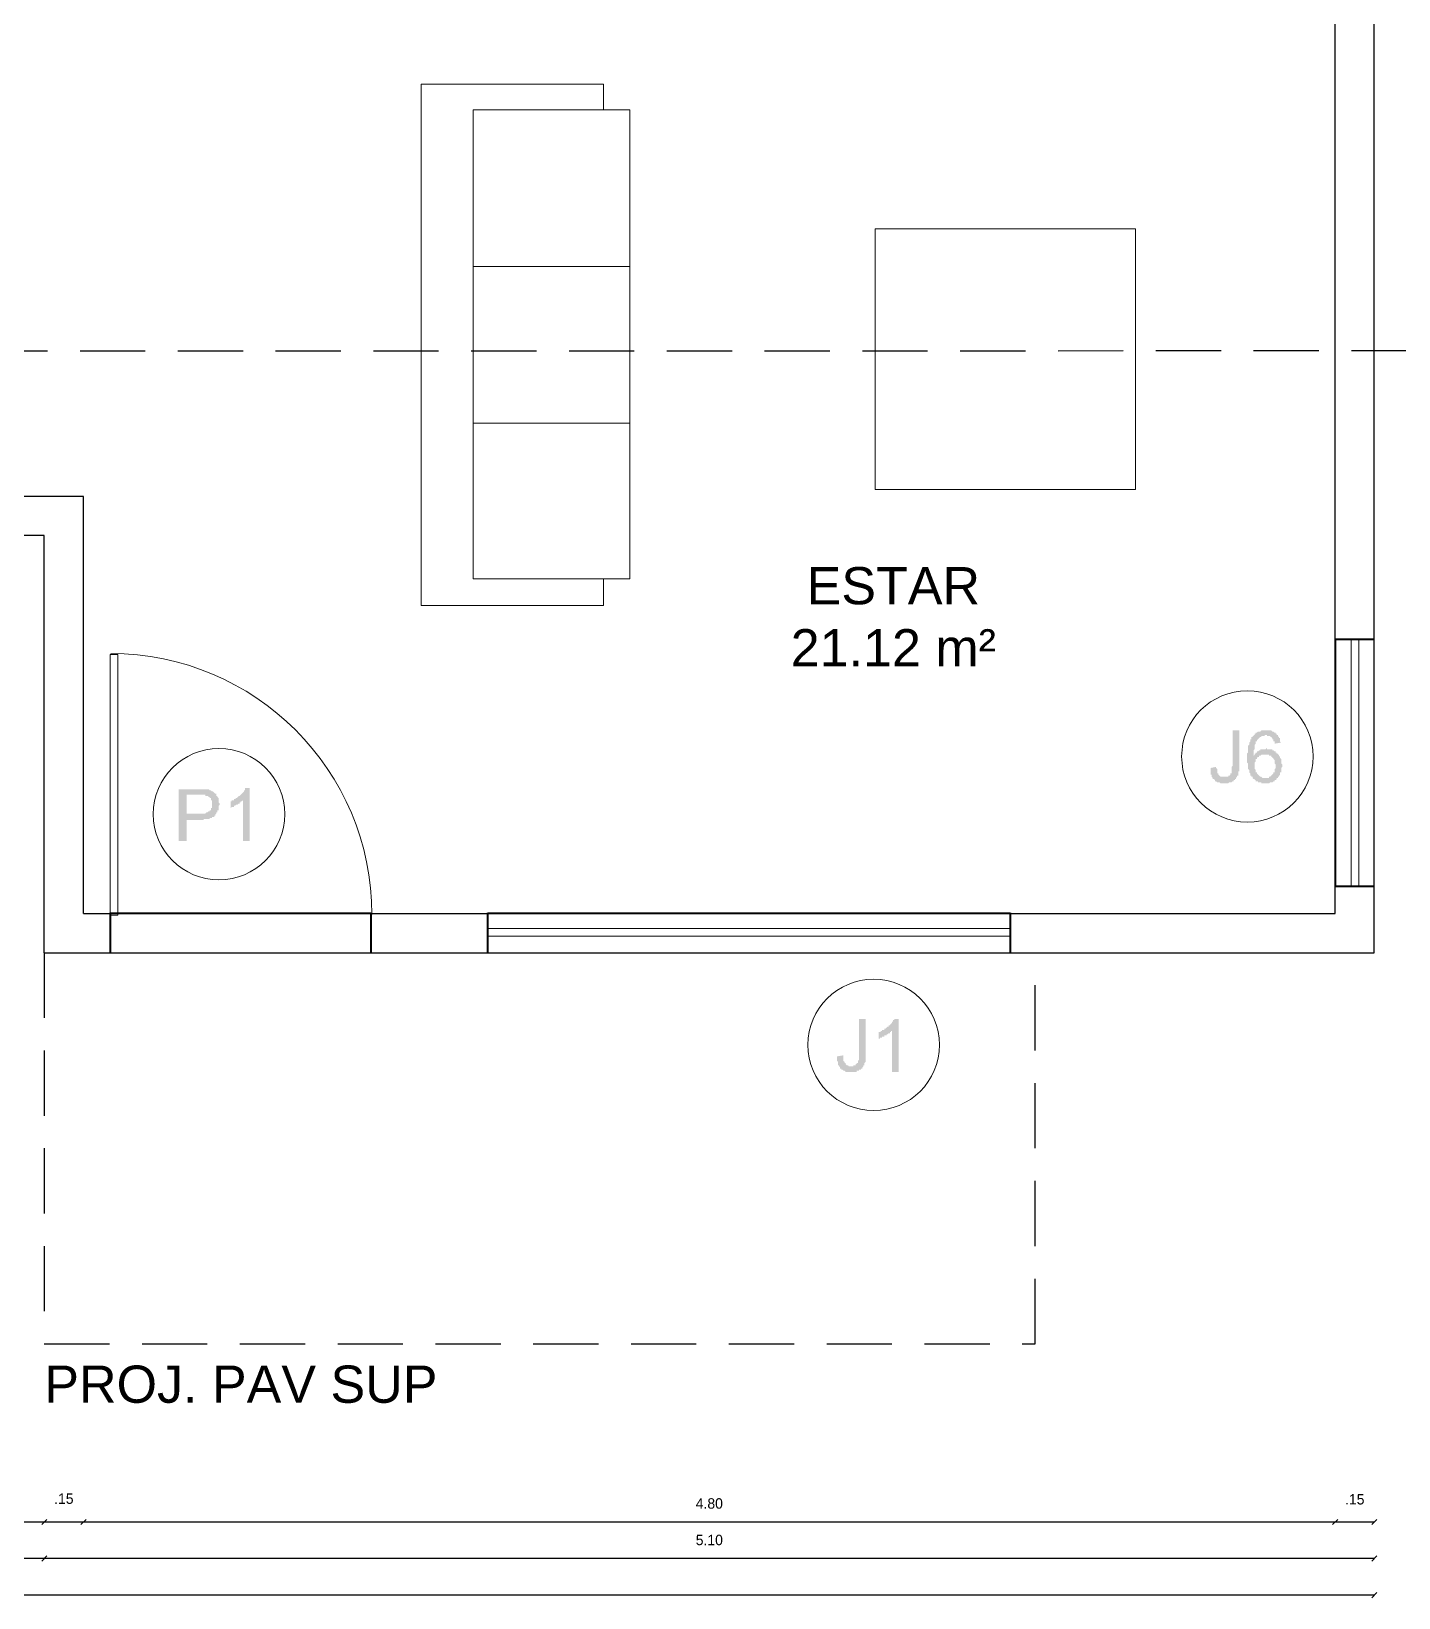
# Model space of a CAD drawing. Header units: metres. Extents: x 6 to 145, y 4 to 18.
# Drawn here: x 15.64 to 20.88, y 5.33 to 11.33 of the extents above; entities that cross this region are included whole.
import ezdxf

# ---------------------------------------------------------------- set-up
doc = ezdxf.new("R2010")
doc.units = ezdxf.units.M
doc.linetypes.add('DASHED2', pattern=[0.375, 0.25, -0.125])
doc.layers.get('0').update_dxf_attribs({"linetype": 'DASHED2'})
for name, color, linetype in [('01', 7, 'Continuous'), ('18-Textos', 7, 'Continuous'), ('ARQ - Cotas', 9, 'Continuous'), ('COTA', 5, 'Continuous'), ('G', 7, 'Continuous')]:
    doc.layers.add(name, color=color, linetype=linetype)
doc.styles.add('ISA', font='stylu.ttf')
doc.styles.get("Standard").update_dxf_attribs({"font": 'arial.ttf'})
doc.dimstyles.new('ANAPAULA25', dxfattribs={"dimscale": 0, "dimtxt": 0.04, "dimasz": 0.02, "dimexe": 0.1, "dimexo": 0.4, "dimgap": 0.05, "dimtad": 1, "dimzin": 4, "dimdsep": 46, "dimtxsty": 'ISA', "dimblk": 'OBLIQUE', "dimcen": 0.03, "dimse1": 1, "dimse2": 1, "dimclrd": 256, "dimclrt": 256, "dimadec": 0, "dimazin": 0, "dimtfac": 1, "dimtmove": 2, "dimatfit": 3, "dimldrblk": 'OPEN30', "dimfxl": 0.1, "dimtolj": 1, "dimtzin": 0, "dimlwd": -1, "dimarcsym": 0})

# ---------------------------------------------------------------- blocks, each defined once
blk = doc.blocks.new('_Oblique')
at = {"color": 0, "linetype": 'ByBlock', "lineweight": -2}
blk.add_line((-0.5, -0.5), (0.5, 0.5), dxfattribs=at)
blk = doc.blocks.new('*D131')
at = {"layer": 'COTA', "ltscale": 1000, "transparency": 16777216}
blk.add_line((21.2529, 7.8017), (21.2529, 7.9517), dxfattribs=at)
at = {"layer": 'Defpoints', "color": 0, "ltscale": 1000, "transparency": 16777216}
for p in [(19.7732, 7.9517), (21.2529, 7.9517), (19.7732, 7.8017)]:
    blk.add_point(p, dxfattribs=at)
at = {"layer": 'COTA', "ltscale": 1000, "transparency": 16777216, "xscale": 0.02, "yscale": 0.02, "zscale": 0.02}
for p, rotation in [((21.2529, 7.9517), 90), ((21.2529, 7.8017), 270)]:
    blk.add_blockref('_Oblique', p, dxfattribs=dict(at, rotation=rotation))
at = {"layer": 'COTA', "ltscale": 1000, "transparency": 16777216, "insert": (21.1693, 7.8767), "char_height": 0.04, "attachment_point": 5, "rotation": 90, "style": 'ISA'}
blk.add_mtext('\\A1;.15', dxfattribs=at)
blk = doc.blocks.new('_Open30')
at = {"layer": 'ARQ - Cotas', "color": 0, "lineweight": -2}
for p, q in [((-1, 0.27), (0, 0)), ((0, 0), (-1, -0.27)), ((0, 0), (-1, 0))]:
    blk.add_line(p, q, dxfattribs=at)
blk = doc.blocks.new('*D132')
at = {"layer": 'COTA', "ltscale": 1000, "transparency": 16777216}
blk.add_line((21.2529, 7.9517), (21.2529, 12.3517), dxfattribs=at)
at = {"layer": 'Defpoints', "color": 0, "ltscale": 1000, "transparency": 16777216}
for p in [(19.8223, 12.3517), (21.2529, 12.3517), (19.8223, 7.9517)]:
    blk.add_point(p, dxfattribs=at)
at = {"layer": 'COTA', "ltscale": 1000, "transparency": 16777216, "xscale": 0.02, "yscale": 0.02, "zscale": 0.02}
for p, rotation in [((21.2529, 12.3517), 90), ((21.2529, 7.9517), 270)]:
    blk.add_blockref('_Oblique', p, dxfattribs=dict(at, rotation=rotation))
at = {"layer": 'COTA', "ltscale": 1000, "transparency": 16777216, "insert": (21.1819, 10.2427), "char_height": 0.04, "attachment_point": 5, "rotation": 90, "style": 'ISA'}
blk.add_mtext('\\A1;4.40', dxfattribs=at)
blk = doc.blocks.new('*D137')
at = {"layer": 'COTA', "ltscale": 1000, "transparency": 16777216}
blk.add_line((21.4092, 12.5017), (21.4092, 7.8017), dxfattribs=at)
at = {"layer": 'Defpoints', "color": 0, "ltscale": 1000, "transparency": 16777216}
for p in [(19.6254, 12.5017), (19.6254, 7.8017), (21.4092, 7.8017)]:
    blk.add_point(p, dxfattribs=at)
at = {"layer": 'COTA', "ltscale": 1000, "transparency": 16777216, "xscale": 0.02, "yscale": 0.02, "zscale": 0.02}
for p, rotation in [((21.4092, 12.5017), 90), ((21.4092, 7.8017), 270)]:
    blk.add_blockref('_Oblique', p, dxfattribs=dict(at, rotation=rotation))
at = {"layer": 'COTA', "ltscale": 1000, "transparency": 16777216, "insert": (21.3376, 10.2771), "char_height": 0.04, "attachment_point": 5, "rotation": 90, "style": 'ISA'}
blk.add_mtext('\\A1;4.70', dxfattribs=at)
blk = doc.blocks.new('*D138')
at = {"layer": 'COTA', "ltscale": 1000, "transparency": 16777216}
blk.add_line((21.5492, 7.8017), (21.5492, 16.4517), dxfattribs=at)
at = {"layer": 'Defpoints', "color": 0, "ltscale": 1000, "transparency": 16777216}
for p in [(18.1754, 16.4517), (21.5492, 16.4517), (19.0271, 7.8017)]:
    blk.add_point(p, dxfattribs=at)
at = {"layer": 'COTA', "ltscale": 1000, "transparency": 16777216, "xscale": 0.02, "yscale": 0.02, "zscale": 0.02}
for p, rotation in [((21.5492, 16.4517), 90), ((21.5492, 7.8017), 270)]:
    blk.add_blockref('_Oblique', p, dxfattribs=dict(at, rotation=rotation))
at = {"layer": 'COTA', "ltscale": 1000, "transparency": 16777216, "insert": (21.4783, 12.1267), "char_height": 0.04, "attachment_point": 5, "rotation": 90, "style": 'ISA'}
blk.add_mtext('\\A1;8.65', dxfattribs=at)
blk = doc.blocks.new('*D140')
at = {"layer": 'COTA', "ltscale": 1000, "transparency": 16777216}
blk.add_line((21.2529, 6.3017), (21.2529, 7.8017), dxfattribs=at)
at = {"layer": 'Defpoints', "color": 0, "ltscale": 1000, "transparency": 16777216}
for p in [(19.4869, 7.8017), (21.2529, 7.8017), (19.4869, 6.3017)]:
    blk.add_point(p, dxfattribs=at)
at = {"layer": 'COTA', "ltscale": 1000, "transparency": 16777216, "xscale": 0.02, "yscale": 0.02, "zscale": 0.02}
for p, rotation in [((21.2529, 7.8017), 90), ((21.2529, 6.3017), 270)]:
    blk.add_blockref('_Oblique', p, dxfattribs=dict(at, rotation=rotation))
at = {"layer": 'COTA', "ltscale": 1000, "transparency": 16777216, "insert": (21.1819, 7.0517), "char_height": 0.04, "attachment_point": 5, "rotation": 90, "style": 'ISA'}
blk.add_mtext('\\A1;1.50', dxfattribs=at)
blk = doc.blocks.new('*D141')
at = {"layer": 'COTA', "ltscale": 1000, "transparency": 16777216}
blk.add_line((20.7869, 5.6185), (20.6369, 5.6185), dxfattribs=at)
at = {"layer": 'Defpoints', "color": 0, "ltscale": 1000, "transparency": 16777216}
for p in [(20.6369, 8.002), (20.7869, 8.002), (20.6369, 5.6185)]:
    blk.add_point(p, dxfattribs=at)
at = {"layer": 'COTA', "ltscale": 1000, "transparency": 16777216, "xscale": 0.02, "yscale": 0.02, "zscale": 0.02, "rotation": 180}
blk.add_blockref('_Oblique', (20.6369, 5.6185), dxfattribs=at)
at = {"layer": 'COTA', "ltscale": 1000, "transparency": 16777216, "xscale": 0.02, "yscale": 0.02, "zscale": 0.02}
blk.add_blockref('_Oblique', (20.7869, 5.6185), dxfattribs=at)
at = {"layer": 'COTA', "ltscale": 1000, "transparency": 16777216, "insert": (20.7119, 5.7055), "char_height": 0.04, "attachment_point": 5, "style": 'ISA'}
blk.add_mtext('\\A1;.15', dxfattribs=at)
blk = doc.blocks.new('*D142')
at = {"layer": 'COTA', "ltscale": 1000, "transparency": 16777216}
blk.add_line((20.6369, 5.6185), (15.8369, 5.6185), dxfattribs=at)
at = {"layer": 'Defpoints', "color": 0, "ltscale": 1000, "transparency": 16777216}
for p in [(15.8369, 7.9517), (20.6369, 7.9517), (15.8369, 5.6185)]:
    blk.add_point(p, dxfattribs=at)
at = {"layer": 'COTA', "ltscale": 1000, "transparency": 16777216, "xscale": 0.02, "yscale": 0.02, "zscale": 0.02, "rotation": 180}
blk.add_blockref('_Oblique', (15.8369, 5.6185), dxfattribs=at)
at = {"layer": 'COTA', "ltscale": 1000, "transparency": 16777216, "xscale": 0.02, "yscale": 0.02, "zscale": 0.02}
blk.add_blockref('_Oblique', (20.6369, 5.6185), dxfattribs=at)
at = {"layer": 'COTA', "ltscale": 1000, "transparency": 16777216, "insert": (18.2369, 5.6895), "char_height": 0.04, "attachment_point": 5, "style": 'ISA'}
blk.add_mtext('\\A1;4.80', dxfattribs=at)
blk = doc.blocks.new('*D143')
at = {"layer": 'COTA', "ltscale": 1000, "transparency": 16777216}
blk.add_line((15.8369, 5.6185), (15.6869, 5.6185), dxfattribs=at)
at = {"layer": 'Defpoints', "color": 0, "ltscale": 1000, "transparency": 16777216}
for p in [(15.6869, 8.9787), (15.8369, 8.9787), (15.6869, 5.6185)]:
    blk.add_point(p, dxfattribs=at)
at = {"layer": 'COTA', "ltscale": 1000, "transparency": 16777216, "xscale": 0.02, "yscale": 0.02, "zscale": 0.02, "rotation": 180}
blk.add_blockref('_Oblique', (15.6869, 5.6185), dxfattribs=at)
at = {"layer": 'COTA', "ltscale": 1000, "transparency": 16777216, "xscale": 0.02, "yscale": 0.02, "zscale": 0.02}
blk.add_blockref('_Oblique', (15.8369, 5.6185), dxfattribs=at)
at = {"layer": 'COTA', "ltscale": 1000, "transparency": 16777216, "insert": (15.7619, 5.7079), "char_height": 0.04, "attachment_point": 5, "style": 'ISA'}
blk.add_mtext('\\A1;.15', dxfattribs=at)
blk = doc.blocks.new('*D144')
at = {"layer": 'COTA', "ltscale": 1000, "transparency": 16777216}
blk.add_line((15.6869, 5.6185), (9.4344, 5.6185), dxfattribs=at)
at = {"layer": 'Defpoints', "color": 0, "ltscale": 1000, "transparency": 16777216}
for p in [(9.4344, 9.5546), (15.6869, 9.4017), (9.4344, 5.6185)]:
    blk.add_point(p, dxfattribs=at)
at = {"layer": 'COTA', "ltscale": 1000, "transparency": 16777216, "xscale": 0.02, "yscale": 0.02, "zscale": 0.02, "rotation": 180}
blk.add_blockref('_Oblique', (9.4344, 5.6185), dxfattribs=at)
at = {"layer": 'COTA', "ltscale": 1000, "transparency": 16777216, "xscale": 0.02, "yscale": 0.02, "zscale": 0.02}
blk.add_blockref('_Oblique', (15.6869, 5.6185), dxfattribs=at)
at = {"layer": 'COTA', "ltscale": 1000, "transparency": 16777216, "insert": (12.5607, 5.6894), "char_height": 0.04, "attachment_point": 5, "style": 'ISA'}
blk.add_mtext('\\A1;6.25', dxfattribs=at)
blk = doc.blocks.new('*D146')
at = {"layer": 'COTA', "ltscale": 1000, "transparency": 16777216}
blk.add_line((20.7869, 5.4785), (15.6869, 5.4785), dxfattribs=at)
at = {"layer": 'Defpoints', "color": 0, "ltscale": 1000, "transparency": 16777216}
for p in [(15.6869, 7.8017), (20.7869, 7.8017), (15.6869, 5.4785)]:
    blk.add_point(p, dxfattribs=at)
at = {"layer": 'COTA', "ltscale": 1000, "transparency": 16777216, "xscale": 0.02, "yscale": 0.02, "zscale": 0.02, "rotation": 180}
blk.add_blockref('_Oblique', (15.6869, 5.4785), dxfattribs=at)
at = {"layer": 'COTA', "ltscale": 1000, "transparency": 16777216, "xscale": 0.02, "yscale": 0.02, "zscale": 0.02}
blk.add_blockref('_Oblique', (20.7869, 5.4785), dxfattribs=at)
at = {"layer": 'COTA', "ltscale": 1000, "transparency": 16777216, "insert": (18.2369, 5.5495), "char_height": 0.04, "attachment_point": 5, "style": 'ISA'}
blk.add_mtext('\\A1;5.10', dxfattribs=at)
blk = doc.blocks.new('*D147')
at = {"layer": 'COTA', "ltscale": 1000, "transparency": 16777216}
blk.add_line((15.6869, 5.4785), (9.2869, 5.4785), dxfattribs=at)
at = {"layer": 'Defpoints', "color": 0, "ltscale": 1000, "transparency": 16777216}
for p in [(9.2869, 9.4022), (15.6869, 9.4017), (9.2869, 5.4785)]:
    blk.add_point(p, dxfattribs=at)
at = {"layer": 'COTA', "ltscale": 1000, "transparency": 16777216, "xscale": 0.02, "yscale": 0.02, "zscale": 0.02, "rotation": 180}
blk.add_blockref('_Oblique', (9.2869, 5.4785), dxfattribs=at)
at = {"layer": 'COTA', "ltscale": 1000, "transparency": 16777216, "xscale": 0.02, "yscale": 0.02, "zscale": 0.02}
blk.add_blockref('_Oblique', (15.6869, 5.4785), dxfattribs=at)
at = {"layer": 'COTA', "ltscale": 1000, "transparency": 16777216, "insert": (12.4869, 5.5495), "char_height": 0.04, "attachment_point": 5, "style": 'ISA'}
blk.add_mtext('\\A1;6.40', dxfattribs=at)
blk = doc.blocks.new('*D148')
at = {"layer": 'COTA', "ltscale": 1000, "transparency": 16777216}
blk.add_line((20.7869, 5.3385), (9.2863, 5.3385), dxfattribs=at)
at = {"layer": 'Defpoints', "color": 0, "ltscale": 1000, "transparency": 16777216}
for p in [(9.2863, 9.4022), (20.7869, 7.8017), (9.2863, 5.3385)]:
    blk.add_point(p, dxfattribs=at)
at = {"layer": 'COTA', "ltscale": 1000, "transparency": 16777216, "xscale": 0.02, "yscale": 0.02, "zscale": 0.02, "rotation": 180}
blk.add_blockref('_Oblique', (9.2863, 5.3385), dxfattribs=at)
at = {"layer": 'COTA', "ltscale": 1000, "transparency": 16777216, "xscale": 0.02, "yscale": 0.02, "zscale": 0.02}
blk.add_blockref('_Oblique', (20.7869, 5.3385), dxfattribs=at)
at = {"layer": 'COTA', "ltscale": 1000, "transparency": 16777216, "insert": (15.0366, 5.4095), "char_height": 0.04, "attachment_point": 5, "style": 'ISA'}
blk.add_mtext('\\A1;11.50', dxfattribs=at)

msp = doc.modelspace()

# ---------------------------------------------------------------- hatches: boundary and pattern name
at = {"layer": '01', "transparency": 33554559}
for points in [[(20.1589, 8.5101), (20.1801, 8.5143), (20.1801, 8.5101), (20.1843, 8.5059), (20.1843, 8.5059), (20.1843, 8.5016), (20.1843, 8.4974), (20.1843, 8.4932), (20.1843, 8.4932), (20.1843, 8.4889), (20.1886, 8.4889), (20.1886, 8.4847), (20.1886, 8.4847), (20.1886, 8.4847), (20.1886, 8.4847), (20.1928, 8.4805), (20.1928, 8.4805), (20.197, 8.4762), (20.197, 8.4762), (20.2013, 8.4762), (20.2055, 8.4762), (20.2055, 8.4762), (20.2097, 8.4762), (20.2097, 8.4762), (20.214, 8.4762), (20.2182, 8.4762), (20.2182, 8.4762), (20.2224, 8.4762), (20.2267, 8.4762), (20.2267, 8.4805), (20.2309, 8.4805), (20.2309, 8.4805), (20.2351, 8.4847), (20.2351, 8.4847), (20.2351, 8.4889), (20.2394, 8.4889), (20.2394, 8.4932), (20.2394, 8.4932), (20.2394, 8.4974), (20.2394, 8.4974), (20.2394, 8.5016), (20.2394, 8.5016), (20.2394, 8.5059), (20.2394, 8.5101), (20.2394, 8.5143), (20.2436, 8.5186), (20.2436, 8.5186), (20.2436, 8.6541), (20.269, 8.6541), (20.269, 8.5186), (20.269, 8.5143), (20.269, 8.5101), (20.269, 8.5101), (20.269, 8.5059), (20.269, 8.5016), (20.269, 8.4974), (20.2648, 8.4974), (20.2648, 8.4932), (20.2648, 8.4889), (20.2648, 8.4889), (20.2648, 8.4847), (20.2648, 8.4847), (20.2648, 8.4805), (20.2605, 8.4805), (20.2605, 8.4805), (20.2605, 8.4762), (20.2605, 8.4762), (20.2563, 8.472), (20.2563, 8.4678), (20.2563, 8.4678), (20.2521, 8.4678), (20.2521, 8.4635), (20.2478, 8.4635), (20.2478, 8.4593), (20.2436, 8.4593), (20.2436, 8.4593), (20.2394, 8.4551), (20.2394, 8.4551), (20.2351, 8.4551), (20.2351, 8.4551), (20.2309, 8.4551), (20.2267, 8.4508), (20.2267, 8.4508), (20.2224, 8.4508), (20.2182, 8.4508), (20.2182, 8.4508), (20.214, 8.4508), (20.2097, 8.4508), (20.2097, 8.4508), (20.2055, 8.4508), (20.2013, 8.4508), (20.2013, 8.4508), (20.197, 8.4508), (20.1928, 8.4551), (20.1928, 8.4551), (20.1886, 8.4551), (20.1843, 8.4551), (20.1843, 8.4551), (20.1801, 8.4593), (20.1801, 8.4593), (20.1759, 8.4593), (20.1759, 8.4635), (20.1759, 8.4635), (20.1716, 8.4678), (20.1716, 8.4678), (20.1716, 8.4678), (20.1674, 8.4678), (20.1674, 8.472), (20.1674, 8.472), (20.1632, 8.4762), (20.1632, 8.4762), (20.1632, 8.4805), (20.1632, 8.4847), (20.1589, 8.4847), (20.1589, 8.4889), (20.1589, 8.4889), (20.1589, 8.4932), (20.1589, 8.4974), (20.1589, 8.5016), (20.1589, 8.5016), (20.1589, 8.5059), (20.1589, 8.5101), (20.1589, 8.5101)], [(16.4737, 8.2296), (16.4483, 8.2296), (16.4483, 8.3862), (16.4483, 8.3862), (16.444, 8.382), (16.444, 8.382), (16.4398, 8.382), (16.4398, 8.3778), (16.4356, 8.3778), (16.4356, 8.3735), (16.4313, 8.3735), (16.4313, 8.3735), (16.4271, 8.3693), (16.4271, 8.3693), (16.4229, 8.3693), (16.4186, 8.3651), (16.4186, 8.3651), (16.4144, 8.3651), (16.4144, 8.3608), (16.4101, 8.3608), (16.4059, 8.3608), (16.4059, 8.3608), (16.4017, 8.3566), (16.4017, 8.3566), (16.4017, 8.3566), (16.4017, 8.382), (16.4017, 8.382), (16.4059, 8.382), (16.4059, 8.3862), (16.4101, 8.3862), (16.4144, 8.3862), (16.4144, 8.3905), (16.4186, 8.3905), (16.4186, 8.3905), (16.4229, 8.3947), (16.4229, 8.3947), (16.4271, 8.3947), (16.4271, 8.3989), (16.4313, 8.3989), (16.4313, 8.4032), (16.4356, 8.4032), (16.4356, 8.4032), (16.4398, 8.4074), (16.4398, 8.4074), (16.444, 8.4116), (16.444, 8.4116), (16.4483, 8.4159), (16.4483, 8.4159), (16.4525, 8.4201), (16.4525, 8.4201), (16.4525, 8.4243), (16.4567, 8.4243), (16.4567, 8.4286), (16.4567, 8.4286), (16.4567, 8.4328), (16.4737, 8.4328)], [(18.7259, 7.404), (18.7513, 7.4083), (18.7513, 7.404), (18.7513, 7.3998), (18.7513, 7.3956), (18.7513, 7.3913), (18.7513, 7.3913), (18.7513, 7.3871), (18.7556, 7.3829), (18.7556, 7.3829), (18.7556, 7.3786), (18.7556, 7.3786), (18.7598, 7.3786), (18.7598, 7.3744), (18.7598, 7.3744), (18.7598, 7.3744), (18.764, 7.3702), (18.764, 7.3702), (18.7683, 7.3702), (18.7683, 7.3702), (18.7725, 7.3659), (18.7767, 7.3659), (18.7767, 7.3659), (18.781, 7.3659), (18.7852, 7.3659), (18.7852, 7.3659), (18.7894, 7.3659), (18.7894, 7.3702), (18.7937, 7.3702), (18.7979, 7.3702), (18.7979, 7.3702), (18.7979, 7.3744), (18.8021, 7.3744), (18.8021, 7.3786), (18.8064, 7.3786), (18.8064, 7.3829), (18.8064, 7.3829), (18.8064, 7.3871), (18.8064, 7.3871), (18.8106, 7.3913), (18.8106, 7.3913), (18.8106, 7.3956), (18.8106, 7.3998), (18.8106, 7.3998), (18.8106, 7.404), (18.8106, 7.4083), (18.8106, 7.4083), (18.8106, 7.548), (18.836, 7.548), (18.836, 7.4083), (18.836, 7.4083), (18.836, 7.404), (18.836, 7.3998), (18.836, 7.3956), (18.836, 7.3956), (18.836, 7.3913), (18.836, 7.3871), (18.836, 7.3871), (18.836, 7.3829), (18.8318, 7.3786), (18.8318, 7.3786), (18.8318, 7.3744), (18.8318, 7.3744), (18.8318, 7.3702), (18.8318, 7.3702), (18.8275, 7.3702), (18.8275, 7.3659), (18.8275, 7.3659), (18.8233, 7.3617), (18.8233, 7.3617), (18.8233, 7.3575), (18.8191, 7.3575), (18.8191, 7.3532), (18.8148, 7.3532), (18.8106, 7.3532), (18.8106, 7.349), (18.8106, 7.349), (18.8064, 7.349), (18.8021, 7.349), (18.8021, 7.3448), (18.7979, 7.3448), (18.7979, 7.3448), (18.7937, 7.3448), (18.7894, 7.3448), (18.7894, 7.3448), (18.7852, 7.3448), (18.781, 7.3448), (18.781, 7.3448), (18.7767, 7.3448), (18.7725, 7.3448), (18.7725, 7.3448), (18.7683, 7.3448), (18.764, 7.3448), (18.764, 7.3448), (18.7598, 7.3448), (18.7556, 7.349), (18.7556, 7.349), (18.7513, 7.349), (18.7513, 7.349), (18.7471, 7.3532), (18.7471, 7.3532), (18.7429, 7.3532), (18.7429, 7.3575), (18.7386, 7.3575), (18.7386, 7.3575), (18.7386, 7.3617), (18.7386, 7.3617), (18.7344, 7.3659), (18.7344, 7.3659), (18.7344, 7.3702), (18.7302, 7.3702), (18.7302, 7.3744), (18.7302, 7.3744), (18.7302, 7.3786), (18.7302, 7.3786), (18.7302, 7.3829), (18.7259, 7.3871), (18.7259, 7.3871), (18.7259, 7.3913), (18.7259, 7.3956), (18.7259, 7.3998), (18.7259, 7.3998), (18.7259, 7.404)], [(18.963, 7.3448), (18.9376, 7.3448), (18.9376, 7.5014), (18.9376, 7.5014), (18.9334, 7.5014), (18.9334, 7.4972), (18.9291, 7.4972), (18.9291, 7.4929), (18.9249, 7.4929), (18.9249, 7.4929), (18.9207, 7.4887), (18.9164, 7.4887), (18.9164, 7.4887), (18.9164, 7.4845), (18.9122, 7.4845), (18.908, 7.4845), (18.908, 7.4802), (18.9037, 7.4802), (18.8995, 7.4802), (18.8995, 7.476), (18.8953, 7.476), (18.8953, 7.476), (18.891, 7.476), (18.891, 7.4718), (18.8868, 7.4718), (18.8868, 7.4972), (18.891, 7.4972), (18.8953, 7.5014), (18.8953, 7.5014), (18.8995, 7.5014), (18.8995, 7.5056), (18.9037, 7.5056), (18.908, 7.5056), (18.908, 7.5099), (18.9122, 7.5099), (18.9122, 7.5099), (18.9164, 7.5141), (18.9164, 7.5141), (18.9207, 7.5183), (18.9207, 7.5183), (18.9249, 7.5183), (18.9249, 7.5226), (18.9291, 7.5226), (18.9291, 7.5268), (18.9334, 7.5268), (18.9334, 7.531), (18.9376, 7.531), (18.9376, 7.5353), (18.9376, 7.5353), (18.9418, 7.5395), (18.9418, 7.5395), (18.9418, 7.5437), (18.9461, 7.5437), (18.9461, 7.548), (18.9461, 7.548), (18.963, 7.548)]]:
    msp.add_hatch(color=0, dxfattribs=at).paths.add_polyline_path(points)
h = msp.add_hatch(color=0, dxfattribs=at)
h.paths.add_polyline_path([(20.4299, 8.6075), (20.4045, 8.6033), (20.4045, 8.6075), (20.4045, 8.6117), (20.4002, 8.6117), (20.4002, 8.616), (20.4002, 8.6202), (20.4002, 8.6202), (20.396, 8.6202), (20.396, 8.6244), (20.396, 8.6244), (20.3918, 8.6287), (20.3918, 8.6287), (20.3875, 8.6287), (20.3875, 8.6329), (20.3833, 8.6329), (20.3833, 8.6329), (20.3791, 8.6329), (20.3748, 8.6329), (20.3748, 8.6371), (20.3706, 8.6371), (20.3706, 8.6371), (20.3664, 8.6371), (20.3664, 8.6329), (20.3621, 8.6329), (20.3579, 8.6329), (20.3579, 8.6329), (20.3537, 8.6329), (20.3537, 8.6287), (20.3494, 8.6287), (20.3494, 8.6287), (20.3452, 8.6244), (20.3452, 8.6244), (20.341, 8.6202), (20.341, 8.6202), (20.3367, 8.616), (20.3367, 8.616), (20.3367, 8.6117), (20.3325, 8.6117), (20.3325, 8.6075), (20.3325, 8.6033), (20.3325, 8.6033), (20.3325, 8.6033), (20.3283, 8.599), (20.3283, 8.599), (20.3283, 8.5948), (20.3283, 8.5948), (20.3283, 8.5906), (20.3283, 8.5863), (20.3283, 8.5863), (20.3283, 8.5821), (20.324, 8.5779), (20.324, 8.5779), (20.324, 8.5736), (20.324, 8.5694), (20.324, 8.5694), (20.324, 8.5652), (20.324, 8.5609), (20.324, 8.5567), (20.3283, 8.5609), (20.3283, 8.5609), (20.3283, 8.5652), (20.3325, 8.5652), (20.3325, 8.5694), (20.3367, 8.5694), (20.3367, 8.5736), (20.341, 8.5736), (20.341, 8.5736), (20.3452, 8.5779), (20.3452, 8.5779), (20.3494, 8.5779), (20.3494, 8.5821), (20.3537, 8.5821), (20.3579, 8.5821), (20.3579, 8.5821), (20.3621, 8.5821), (20.3664, 8.5821), (20.3664, 8.5821), (20.3706, 8.5821), (20.3748, 8.5863), (20.3748, 8.5863), (20.3748, 8.5821), (20.3791, 8.5821), (20.3833, 8.5821), (20.3833, 8.5821), (20.3875, 8.5821), (20.3875, 8.5821), (20.3918, 8.5821), (20.396, 8.5821), (20.396, 8.5779), (20.4002, 8.5779), (20.4002, 8.5779), (20.4045, 8.5736), (20.4045, 8.5736), (20.4087, 8.5736), (20.4087, 8.5694), (20.4129, 8.5694), (20.4129, 8.5652), (20.4129, 8.5652), (20.4172, 8.5652), (20.4172, 8.5609), (20.4214, 8.5609), (20.4214, 8.5567), (20.4214, 8.5567), (20.4256, 8.5525), (20.4256, 8.5525), (20.4256, 8.5482), (20.4256, 8.5482), (20.4299, 8.544), (20.4299, 8.5398), (20.4299, 8.5398), (20.4299, 8.5355), (20.4299, 8.5313), (20.4299, 8.5313), (20.4299, 8.5271), (20.4341, 8.5228), (20.4341, 8.5228), (20.4341, 8.5186), (20.4341, 8.5186), (20.4341, 8.5144), (20.4299, 8.5101), (20.4299, 8.5101), (20.4299, 8.5059), (20.4299, 8.5017), (20.4299, 8.5017), (20.4299, 8.4974), (20.4299, 8.4932), (20.4256, 8.4932), (20.4256, 8.489), (20.4256, 8.489), (20.4256, 8.4847), (20.4256, 8.4847), (20.4214, 8.4805), (20.4214, 8.4805), (20.4214, 8.4763), (20.4172, 8.4763), (20.4172, 8.472), (20.4129, 8.472), (20.4129, 8.4678), (20.4129, 8.4678), (20.4087, 8.4636), (20.4087, 8.4636), (20.4045, 8.4636), (20.4045, 8.4593), (20.4002, 8.4593), (20.4002, 8.4593), (20.396, 8.4551), (20.396, 8.4551), (20.3918, 8.4551), (20.3875, 8.4551), (20.3875, 8.4551), (20.3833, 8.4509), (20.3833, 8.4509), (20.3791, 8.4509), (20.3748, 8.4509), (20.3748, 8.4509), (20.3706, 8.4509), (20.3706, 8.4509), (20.3664, 8.4509), (20.3621, 8.4509), (20.3621, 8.4509), (20.3579, 8.4509), (20.3537, 8.4509), (20.3537, 8.4551), (20.3494, 8.4551), (20.3494, 8.4551), (20.3452, 8.4551), (20.341, 8.4551), (20.341, 8.4593), (20.3367, 8.4593), (20.3367, 8.4593), (20.3325, 8.4593), (20.3325, 8.4636), (20.3283, 8.4636), (20.3283, 8.4678), (20.324, 8.4678), (20.324, 8.4678), (20.3198, 8.472), (20.3198, 8.472), (20.3198, 8.4763), (20.3156, 8.4763), (20.3156, 8.4805), (20.3156, 8.4805), (20.3113, 8.4805), (20.3113, 8.4847), (20.3113, 8.4847), (20.3113, 8.489), (20.3113, 8.489), (20.3071, 8.4932), (20.3071, 8.4974), (20.3071, 8.4974), (20.3071, 8.5017), (20.3071, 8.5017), (20.3029, 8.5059), (20.3029, 8.5101), (20.3029, 8.5101), (20.3029, 8.5144), (20.3029, 8.5186), (20.3029, 8.5186), (20.3029, 8.5228), (20.3029, 8.5271), (20.3029, 8.5271), (20.2986, 8.5313), (20.2986, 8.5355), (20.2986, 8.5398), (20.2986, 8.544), (20.2986, 8.5482), (20.2986, 8.5482), (20.2986, 8.5525), (20.2986, 8.5567), (20.2986, 8.5567), (20.2986, 8.5609), (20.2986, 8.5652), (20.3029, 8.5694), (20.3029, 8.5736), (20.3029, 8.5736), (20.3029, 8.5779), (20.3029, 8.5821), (20.3029, 8.5821), (20.3029, 8.5863), (20.3029, 8.5906), (20.3029, 8.5906), (20.3029, 8.5948), (20.3071, 8.599), (20.3071, 8.599), (20.3071, 8.6033), (20.3071, 8.6075), (20.3071, 8.6075), (20.3113, 8.6117), (20.3113, 8.6117), (20.3113, 8.616), (20.3113, 8.616), (20.3113, 8.6202), (20.3156, 8.6202), (20.3156, 8.6244), (20.3156, 8.6244), (20.3156, 8.6287), (20.3198, 8.6287), (20.3198, 8.6287), (20.3198, 8.6329), (20.3198, 8.6329), (20.324, 8.6329), (20.324, 8.6371), (20.3283, 8.6371), (20.3283, 8.6414), (20.3325, 8.6414), (20.3325, 8.6456), (20.3367, 8.6456), (20.3367, 8.6456), (20.341, 8.6498), (20.341, 8.6498), (20.3452, 8.6498), (20.3452, 8.6498), (20.3494, 8.6498), (20.3537, 8.6541), (20.3537, 8.6541), (20.3579, 8.6541), (20.3579, 8.6541), (20.3621, 8.6541), (20.3664, 8.6541), (20.3706, 8.6541), (20.3706, 8.6541), (20.3706, 8.6541), (20.3748, 8.6541), (20.3791, 8.6541), (20.3791, 8.6541), (20.3833, 8.6541), (20.3875, 8.6541), (20.3875, 8.6541), (20.3918, 8.6541), (20.396, 8.6498), (20.396, 8.6498), (20.4002, 8.6498), (20.4002, 8.6498), (20.4045, 8.6456), (20.4045, 8.6456), (20.4087, 8.6456), (20.4087, 8.6414), (20.4087, 8.6414), (20.4129, 8.6414), (20.4129, 8.6371), (20.4172, 8.6371), (20.4172, 8.6329), (20.4172, 8.6329), (20.4214, 8.6287), (20.4214, 8.6287), (20.4214, 8.6244), (20.4256, 8.6244), (20.4256, 8.6202), (20.4256, 8.616), (20.4256, 8.616), (20.4256, 8.6117), (20.4299, 8.6075), (20.4299, 8.6075), (20.4299, 8.6075)], flags=0)
h.paths.add_polyline_path([(20.3283, 8.5186), (20.3283, 8.5186), (20.3283, 8.5144), (20.3283, 8.5101), (20.3283, 8.5101), (20.3283, 8.5059), (20.3325, 8.5017), (20.3325, 8.5017), (20.3325, 8.4974), (20.3325, 8.4932), (20.3325, 8.4932), (20.3367, 8.4932), (20.3367, 8.489), (20.3367, 8.489), (20.341, 8.4847), (20.341, 8.4847), (20.3452, 8.4805), (20.3452, 8.4805), (20.3494, 8.4763), (20.3494, 8.4763), (20.3494, 8.4763), (20.3537, 8.4763), (20.3579, 8.472), (20.3579, 8.472), (20.3621, 8.472), (20.3664, 8.472), (20.3664, 8.472), (20.3706, 8.472), (20.3706, 8.472), (20.3748, 8.472), (20.3791, 8.472), (20.3791, 8.472), (20.3833, 8.472), (20.3833, 8.4763), (20.3875, 8.4763), (20.3875, 8.4763), (20.3918, 8.4805), (20.3918, 8.4805), (20.396, 8.4847), (20.396, 8.4847), (20.396, 8.4847), (20.4002, 8.489), (20.4002, 8.489), (20.4002, 8.4932), (20.4045, 8.4932), (20.4045, 8.4974), (20.4045, 8.4974), (20.4045, 8.5017), (20.4045, 8.5059), (20.4045, 8.5059), (20.4087, 8.5101), (20.4087, 8.5144), (20.4087, 8.5186), (20.4087, 8.5186), (20.4087, 8.5228), (20.4087, 8.5228), (20.4045, 8.5271), (20.4045, 8.5313), (20.4045, 8.5313), (20.4045, 8.5355), (20.4045, 8.5398), (20.4045, 8.5398), (20.4002, 8.544), (20.4002, 8.544), (20.4002, 8.5482), (20.396, 8.5482), (20.396, 8.5525), (20.396, 8.5525), (20.3918, 8.5525), (20.3918, 8.5567), (20.3875, 8.5567), (20.3833, 8.5567), (20.3833, 8.5609), (20.3791, 8.5609), (20.3791, 8.5609), (20.3748, 8.5609), (20.3706, 8.5609), (20.3706, 8.5609), (20.3664, 8.5609), (20.3664, 8.5609), (20.3621, 8.5609), (20.3579, 8.5609), (20.3579, 8.5609), (20.3537, 8.5609), (20.3537, 8.5609), (20.3494, 8.5567), (20.3494, 8.5567), (20.3452, 8.5567), (20.3452, 8.5525), (20.341, 8.5525), (20.341, 8.5525), (20.3367, 8.5482), (20.3367, 8.5482), (20.3367, 8.544), (20.3325, 8.544), (20.3325, 8.5398), (20.3325, 8.5355), (20.3325, 8.5355), (20.3283, 8.5313), (20.3283, 8.5313), (20.3283, 8.5271), (20.3283, 8.5228), (20.3283, 8.5228), (20.3283, 8.5186)], flags=0)
h = msp.add_hatch(color=0, dxfattribs=at)
h.paths.add_polyline_path([(16.2027, 8.2296), (16.2027, 8.4286), (16.2789, 8.4286), (16.2831, 8.4286), (16.2874, 8.4286), (16.2916, 8.4286), (16.2916, 8.4286), (16.2958, 8.4286), (16.3001, 8.4286), (16.3001, 8.4286), (16.3043, 8.4286), (16.3085, 8.4286), (16.3085, 8.4286), (16.3085, 8.4286), (16.3128, 8.4286), (16.317, 8.4286), (16.3212, 8.4243), (16.3212, 8.4243), (16.3255, 8.4243), (16.3255, 8.4243), (16.3297, 8.4201), (16.3339, 8.4201), (16.3339, 8.4201), (16.3339, 8.4201), (16.3382, 8.4159), (16.3382, 8.4159), (16.3424, 8.4116), (16.3424, 8.4116), (16.3466, 8.4116), (16.3466, 8.4074), (16.3466, 8.4032), (16.3509, 8.4032), (16.3509, 8.3989), (16.3509, 8.3989), (16.3509, 8.3989), (16.3551, 8.3947), (16.3551, 8.3905), (16.3551, 8.3905), (16.3551, 8.3862), (16.3551, 8.382), (16.3551, 8.382), (16.3551, 8.3778), (16.3593, 8.3735), (16.3593, 8.3735), (16.3593, 8.3735), (16.3593, 8.3693), (16.3551, 8.3651), (16.3551, 8.3651), (16.3551, 8.3608), (16.3551, 8.3566), (16.3551, 8.3566), (16.3551, 8.3524), (16.3551, 8.3481), (16.3509, 8.3481), (16.3509, 8.3439), (16.3509, 8.3439), (16.3509, 8.3397), (16.3466, 8.3397), (16.3466, 8.3354), (16.3466, 8.3354), (16.3424, 8.3312), (16.3424, 8.3312), (16.3424, 8.327), (16.3382, 8.327), (16.3382, 8.327), (16.3382, 8.3227), (16.3339, 8.3227), (16.3339, 8.3227), (16.3297, 8.3227), (16.3297, 8.3185), (16.3255, 8.3185), (16.3255, 8.3185), (16.3212, 8.3185), (16.3212, 8.3143), (16.317, 8.3143), (16.3128, 8.3143), (16.3128, 8.3143), (16.3085, 8.3143), (16.3043, 8.3143), (16.3043, 8.3143), (16.3001, 8.3143), (16.2958, 8.31), (16.2916, 8.31), (16.2916, 8.31), (16.2874, 8.31), (16.2831, 8.31), (16.2831, 8.31), (16.2323, 8.31), (16.2323, 8.2296)], flags=0)
h.paths.add_polyline_path([(16.2323, 8.3354), (16.2831, 8.3354), (16.2874, 8.3354), (16.2916, 8.3354), (16.2916, 8.3354), (16.2958, 8.3354), (16.3001, 8.3354), (16.3001, 8.3354), (16.3043, 8.3354), (16.3085, 8.3397), (16.3085, 8.3397), (16.3128, 8.3397), (16.3128, 8.3397), (16.317, 8.3439), (16.317, 8.3439), (16.3212, 8.3439), (16.3212, 8.3439), (16.3212, 8.3481), (16.3212, 8.3481), (16.3255, 8.3481), (16.3255, 8.3524), (16.3255, 8.3566), (16.3297, 8.3566), (16.3297, 8.3608), (16.3297, 8.3608), (16.3297, 8.3651), (16.3297, 8.3693), (16.3297, 8.3693), (16.3297, 8.3735), (16.3297, 8.3778), (16.3297, 8.382), (16.3297, 8.382), (16.3297, 8.3862), (16.3255, 8.3862), (16.3255, 8.3905), (16.3255, 8.3905), (16.3255, 8.3947), (16.3212, 8.3947), (16.3212, 8.3989), (16.317, 8.3989), (16.317, 8.3989), (16.3128, 8.4032), (16.3128, 8.4032), (16.3085, 8.4032), (16.3085, 8.4032), (16.3043, 8.4032), (16.3043, 8.4074), (16.3001, 8.4074), (16.3001, 8.4074), (16.2958, 8.4074), (16.2916, 8.4074), (16.2874, 8.4074), (16.2874, 8.4074), (16.2831, 8.4074), (16.2323, 8.4074)], flags=0)

# ---------------------------------------------------------------- linework, layer by layer
at = {"layer": '01', "color": 0}
for p, q in [((20.7869, 7.8017), (20.7869, 12.5017)), ((20.6369, 7.9517), (20.6369, 12.3517)), ((15.8369, 9.5517), (9.4369, 9.5517)), ((15.8369, 7.9517), (15.8369, 9.5517)), ((15.6869, 9.4017), (12.5369, 9.4017)), ((15.6869, 7.8017), (15.6869, 9.4017)), ((15.8369, 7.9517), (20.6369, 7.9517)), ((15.6869, 7.8017), (20.7869, 7.8017))]:
    msp.add_line(p, q, dxfattribs=at)
at = {"layer": '01', "color": 0, "lineweight": 9}
for p, q in [((17.1324, 9.1334), (17.1324, 11.1316)), ((17.1324, 11.1316), (17.8309, 11.1316)), ((17.8309, 11.1316), (17.8309, 11.0342)), ((17.3314, 9.235), (17.3314, 11.0342)), ((17.3314, 11.0342), (17.9325, 11.0342)), ((17.9325, 11.0342), (17.9325, 9.235)), ((18.8724, 10.577), (18.8724, 9.5779)), ((19.8715, 10.577), (18.8724, 10.577)), ((19.8715, 9.5779), (19.8715, 10.577)), ((17.9325, 10.4331), (17.3314, 10.4331)), ((17.9325, 9.8319), (17.3314, 9.8319)), ((18.8724, 9.5779), (19.8715, 9.5779)), ((17.9325, 9.235), (17.3314, 9.235)), ((17.8309, 9.235), (17.8309, 9.1334)), ((17.8309, 9.1334), (17.1324, 9.1334)), ((15.9397, 7.9541), (16.9388, 7.9541)), ((15.9397, 7.8017), (16.9388, 7.8017))]:
    msp.add_line(p, q, dxfattribs=at)
at = {"layer": '01', "color": 0, "lineweight": 40}
for p, q in [((20.6388, 9.004), (20.7869, 9.004)), ((20.7869, 8.0557), (20.6388, 8.0557)), ((15.9397, 7.9541), (15.9397, 7.8017)), ((16.9388, 7.9541), (16.9388, 7.8017)), ((17.3875, 7.8017), (17.3875, 7.9541)), ((19.3899, 7.9541), (19.3899, 7.8017))]:
    msp.add_line(p, q, dxfattribs=at)
at = {"layer": '01', "color": 0, "lineweight": 20}
for p, q in [((20.6388, 9.004), (20.6388, 8.0557)), ((20.698, 9.004), (20.698, 8.0557)), ((20.7277, 9.004), (20.7277, 8.0557)), ((20.7869, 9.004), (20.7869, 8.0557)), ((15.9693, 8.9447), (15.9397, 8.9447)), ((15.9397, 8.9447), (15.9397, 7.9457)), ((15.9693, 7.9457), (15.9693, 8.9447)), ((15.9397, 7.9457), (15.9693, 7.9457)), ((17.3875, 7.9541), (19.3899, 7.9541)), ((17.3875, 7.8948), (19.3899, 7.8948)), ((17.3875, 7.8652), (19.3899, 7.8652)), ((17.3875, 7.8017), (19.3899, 7.8017))]:
    msp.add_line(p, q, dxfattribs=at)
for centre in [(20.3, 8.5543), (16.3567, 8.333), (18.8671, 7.4482)]:
    msp.add_circle(centre, 0.2519, dxfattribs=at)
at = {"layer": '01', "color": 0, "lineweight": 9}
msp.add_arc((15.9418, 7.9478), 1.0012, 0, 89.99999, dxfattribs=at)
at = {"layer": 'G', "color": 0, "linetype": 'DASHED2'}
for p, q in [((8.324, 10.1088), (22.2689, 10.1106)), ((15.6869, 7.8017), (15.6869, 6.3017)), ((19.4869, 6.3017), (19.4869, 7.8017)), ((15.6869, 6.3017), (19.4869, 6.3017))]:
    msp.add_line(p, q, dxfattribs=at)

# ---------------------------------------------------------------- texts
at = {"layer": '01', "color": 0, "ltscale": 1000, "insert": (18.258, 9.2805), "char_height": 0.1428, "attachment_point": 1}
msp.add_mtext_dynamic_manual_height_columns('\\pxqc;ESTAR\\P21.12 m²', width=1.369171, gutter_width=12.5, heights=[1.7296], dxfattribs=at)
at = {"layer": '18-Textos', "color": 0, "ltscale": 1000, "insert": (15.6869, 6.2186), "char_height": 0.1428, "attachment_point": 1}
msp.add_mtext_dynamic_manual_height_columns('PROJ. PAV SUP', width=32.421904, gutter_width=12.5, heights=[9.3445], dxfattribs=at)

# ---------------------------------------------------------------- dimensions: what is measured, and where the dimension line sits
at = {"layer": 'COTA', "color": 0, "ltscale": 1000}
for base, p1, p2, picture, middle in [((21.5492, 16.4517), (19.0271, 7.8017), (18.1754, 16.4517), '*D138', (21.4783, 12.1267)), ((21.2529, 7.8017), (19.4869, 6.3017), (19.4869, 7.8017), '*D140', (21.1819, 7.0517))]:
    dim = msp.add_linear_dim(base=base, p1=p1, p2=p2, angle=90, dimstyle='ANAPAULA25', override={"dimscale": 1}, dxfattribs=at)
    dim.commit()
    dim.dimension.update_dxf_attribs({"geometry": picture, "text_midpoint": middle})
for base, p1, p2, picture, middle in [((21.4092, 7.8017), (19.6254, 12.5017), (19.6254, 7.8017), '*D137', (21.3376, 10.2771)), ((21.2529, 12.3517), (19.8223, 7.9517), (19.8223, 12.3517), '*D132', (21.1819, 10.2427)), ((21.2529, 7.9517), (19.7732, 7.8017), (19.7732, 7.9517), '*D131', (21.1693, 7.8767))]:
    dim = msp.add_linear_dim(base=base, p1=p1, p2=p2, angle=90, dimstyle='ANAPAULA25', override={"dimscale": 1}, dxfattribs=at)
    dim.commit()
    dim.dimension.update_dxf_attribs({"geometry": picture, "text_midpoint": middle, "dimtype": 160})
for base, p1, p2, picture, middle in [((9.4344, 5.6185), (15.6869, 9.4017), (9.4344, 9.5546), '*D144', (12.5607, 5.6894)), ((9.2863, 5.3385), (20.7869, 7.8017), (9.2863, 9.4022), '*D148', (15.0366, 5.4095)), ((9.2869, 5.4785), (15.6869, 9.4017), (9.2869, 9.4022), '*D147', (12.4869, 5.5495)), ((15.8369, 5.6185), (20.6369, 7.9517), (15.8369, 7.9517), '*D142', (18.2369, 5.6895)), ((15.6869, 5.4785), (20.7869, 7.8017), (15.6869, 7.8017), '*D146', (18.2369, 5.5495))]:
    dim = msp.add_linear_dim(base=base, p1=p1, p2=p2, dimstyle='ANAPAULA25', override={"dimscale": 1}, dxfattribs=at)
    dim.commit()
    dim.dimension.update_dxf_attribs({"geometry": picture, "text_midpoint": middle})
for base, p1, p2, picture, middle in [((15.6869, 5.6185), (15.8369, 8.9787), (15.6869, 8.9787), '*D143', (15.7619, 5.7079)), ((20.6369, 5.6185), (20.7869, 8.002), (20.6369, 8.002), '*D141', (20.7119, 5.7055))]:
    dim = msp.add_linear_dim(base=base, p1=p1, p2=p2, dimstyle='ANAPAULA25', override={"dimscale": 1}, dxfattribs=at)
    dim.commit()
    dim.dimension.update_dxf_attribs({"geometry": picture, "text_midpoint": middle, "dimtype": 160})

doc.saveas('drawing.dxf')
